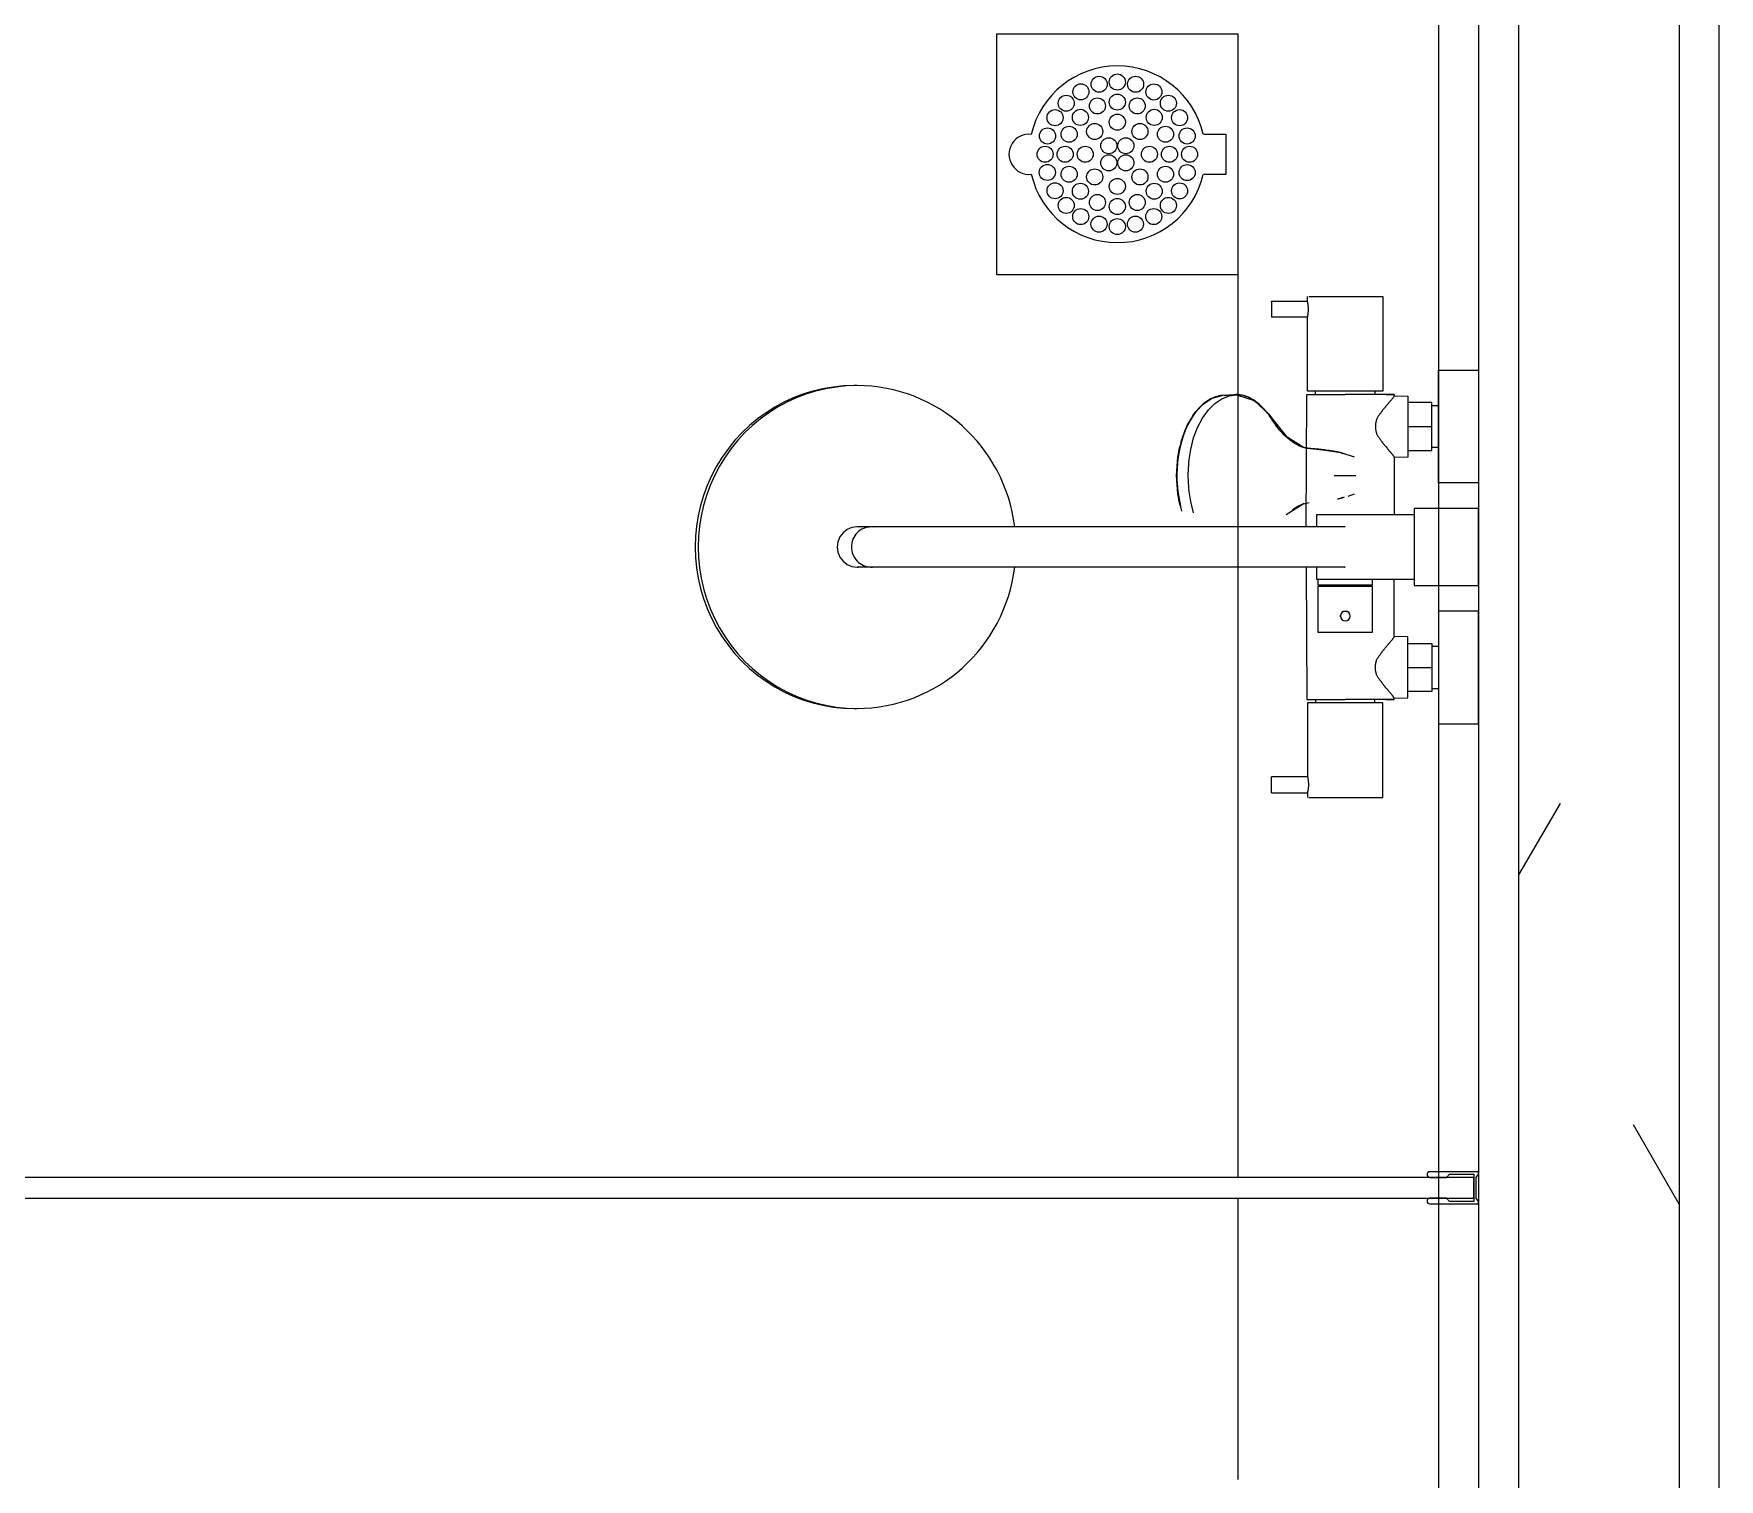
# Model space of a CAD drawing. Header units: millimetres. Extents: x -145636 to 131102, y -135903 to -7470.
# Drawn here: x 26745 to 27795, y -20323 to -19423 of the extents above; entities that cross this region are included whole.
import ezdxf

# ---------------------------------------------------------------- set-up
doc = ezdxf.new("R2010")
doc.units = ezdxf.units.MM
doc.layers.add('M_ARCHI', color=8, linetype='Continuous')

# ---------------------------------------------------------------- blocks, each defined once
blk = doc.blocks.new('RF Archi 21.10.2024')
at = {"layer": 'M_ARCHI', "color": 8}
for p, q in [((-138786, -25375.2), (-138786, -138101)), ((-138636, -33978.5), (-138636, -41228.5)), ((-138636, -33978.5), (-138636, -41228.5)), ((-138611, -41228.5), (-138611, -33978.5)), ((-138736, -34728.5), (-138736, -38053.5)), ((-138761, -34753.5), (-138761, -38053.5)), ((-139061, -35978.5), (-139061, -35828.5)), ((-139061, -35828.5), (-138911, -35828.5)), ((-139061, -35978.5), (-139061, -35828.5)), ((-139061, -35828.5), (-138911, -35828.5)), ((-138911, -35828.5), (-138911, -35978.5)), ((-138911, -35828.5), (-138911, -35978.5)), ((-138932.4, -35891), (-138918.5, -35891)), ((-138918.5, -35891), (-138918.5, -35916)), ((-138918.5, -35916), (-138932.4, -35916)), ((-138911, -35978.5), (-139061, -35978.5)), ((-138911, -35978.5), (-139061, -35978.5)), ((-138867.5, -35995), (-138867.5, -35992)), ((-138866.7, -35992), (-138844, -35992)), ((-138844, -35992), (-138820.5, -35992)), ((-138820.5, -35992), (-138820.5, -36051)), ((-138890, -35995), (-138890, -36005)), ((-138890, -35995.1), (-138890, -35995)), ((-138890, -35995), (-138890, -35995.1)), ((-138890, -35995.1), (-138890, -35995)), ((-138890, -35995), (-138867.5, -35995)), ((-138890, -36005), (-138890, -36004.8)), ((-138890, -36004.8), (-138890, -36005)), ((-138890, -36005), (-138890, -36004.8)), ((-138867.5, -36005), (-138890, -36005)), ((-138867.5, -36051), (-138867.5, -36005)), ((-138786, -36108), (-138786, -36038)), ((-138786, -36038), (-138761, -36038)), ((-138761, -36038), (-138761, -36108)), ((-139148.1, -36047.5), (-139149.9, -36047.5)), ((-138932.4, -36058.8), (-138926.9, -36055.3)), ((-138926.9, -36055.3), (-138920.6, -36053.6)), ((-138925.3, -36058.7), (-138920.9, -36055.7)), ((-138920.9, -36055.7), (-138916.4, -36053.9)), ((-138920.6, -36053.6), (-138920.3, -36053.5)), ((-138920.3, -36053.5), (-138912.8, -36053)), ((-138918.7, -36053.5), (-138917.4, -36053.4)), ((-138917.4, -36053.4), (-138916.1, -36053.2)), ((-138916.4, -36053.9), (-138911.7, -36053.3)), ((-138916.1, -36053.2), (-138914.8, -36053.2)), ((-138914.8, -36053.2), (-138913.5, -36053.1)), ((-138913.5, -36053.1), (-138912.2, -36053)), ((-138912.2, -36053), (-138907.9, -36053.5)), ((-138911.7, -36053.3), (-138900.7, -36056.7)), ((-138907.9, -36053.5), (-138903.8, -36054.9)), ((-138903.8, -36054.9), (-138898, -36058.7)), ((-138900.7, -36056.7), (-138891.9, -36065)), ((-138868.3, -36135.5), (-138868, -36053)), ((-138868, -36053), (-138844, -36053)), ((-138844, -36051), (-138867.5, -36051)), ((-138862.5, -36053), (-138862.5, -36051)), ((-138820.5, -36051), (-138844, -36051)), ((-138825.5, -36051), (-138825.5, -36053)), ((-138813.5, -36053), (-138813.5, -36053.8)), ((-138813.5, -36053.8), (-138805, -36054)), ((-138805, -36054), (-138805, -36092)), ((-138942.3, -36071.9), (-138937.6, -36064.3)), ((-138938.9, -36066.2), (-138936.7, -36063.4)), ((-138937.6, -36064.3), (-138932.4, -36058.8)), ((-138936.7, -36063.4), (-138932.9, -36059.4)), ((-138932.9, -36067.7), (-138929.3, -36062.7)), ((-138929.3, -36062.7), (-138925.3, -36058.7)), ((-138898, -36058.7), (-138891.9, -36065)), ((-138891.9, -36065), (-138890.8, -36066.5)), ((-138891.9, -36065), (-138886, -36072.7)), ((-138890.8, -36066.5), (-138880.8, -36079)), ((-138790, -36058), (-138805, -36058)), ((-138790, -36073), (-138790, -36058)), ((-138790, -36060), (-138786, -36060)), ((-138946.2, -36082.3), (-138943.3, -36074.3)), ((-138945.9, -36081.2), (-138942.3, -36071.9)), ((-138943.3, -36074.3), (-138941.2, -36070)), ((-138938.5, -36080.1), (-138936, -36073.5)), ((-138936, -36073.5), (-138932.9, -36067.7)), ((-138886, -36072.7), (-138884.6, -36074.5)), ((-138884.6, -36074.5), (-138882.8, -36076.7)), ((-138882.8, -36076.7), (-138881.3, -36078.3)), ((-138805, -36073), (-138790, -36073)), ((-138790, -36088), (-138790, -36073)), ((-138949.1, -36103.5), (-138947.6, -36088.1)), ((-138948.3, -36092), (-138945.9, -36081.2)), ((-138947.6, -36088.1), (-138946.9, -36085.1)), ((-138941.5, -36094.8), (-138940.3, -36087.2)), ((-138940.3, -36087.2), (-138938.5, -36080.1)), ((-138881.3, -36078.3), (-138877.6, -36081.7)), ((-138880.8, -36079), (-138869.6, -36086.1)), ((-138877.6, -36081.7), (-138876.8, -36082.3)), ((-138876.8, -36082.3), (-138875.4, -36083.3)), ((-138875.4, -36083.3), (-138871.6, -36085.3)), ((-138871.6, -36085.3), (-138867.7, -36086.4)), ((-138869.6, -36086.1), (-138861.3, -36087.1)), ((-138867.7, -36086.4), (-138858.2, -36087.4)), ((-138861.3, -36087.1), (-138855.5, -36087.7)), ((-138858.2, -36087.4), (-138846.8, -36089.2)), ((-138855.5, -36087.7), (-138851.3, -36088.3)), ((-138851.3, -36088.3), (-138848.2, -36088.9)), ((-138805, -36088), (-138790, -36088)), ((-138786, -36086), (-138790, -36086)), ((-138949.1, -36103.5), (-138948.3, -36092)), ((-138848.2, -36088.9), (-138846, -36089.4)), ((-138846.8, -36089.2), (-138838.4, -36091.9)), ((-138846, -36089.4), (-138844.6, -36089.9)), ((-138805, -36092), (-138813.5, -36092.2)), ((-138813.5, -36092.2), (-138813.5, -36128.1)), ((-138947.6, -36118.8), (-138949.1, -36103.5)), ((-138948.3, -36115), (-138949.1, -36103.5)), ((-138850.9, -36103.5), (-138850.8, -36103.5)), ((-138850.8, -36103.5), (-138842.2, -36103.5)), ((-138842.2, -36103.5), (-138837.4, -36103.5)), ((-138761, -36108), (-138786, -36108)), ((-138945.9, -36125.7), (-138948.3, -36115)), ((-138946.9, -36121.9), (-138947.6, -36118.8)), ((-138940.3, -36119.7), (-138941.5, -36112.2)), ((-138938.5, -36126.8), (-138940.3, -36119.7)), ((-138846, -36117.5), (-138848.2, -36118.1)), ((-138844.6, -36117), (-138846, -36117.5)), ((-138838.4, -36115), (-138842.4, -36116.5)), ((-138869.6, -36120.9), (-138880.8, -36127.9)), ((-138876.8, -36124.6), (-138873.6, -36122.6)), ((-138873.6, -36122.6), (-138870.8, -36121.3)), ((-138870.8, -36121.3), (-138866.4, -36120.3)), ((-138801, -36128), (-138862, -36128)), ((-138862, -36128), (-138862, -36135.4)), ((-138801, -36124), (-138801, -36172)), ((-138761, -36124), (-138801, -36124)), ((-138761, -36172), (-138761, -36124)), ((-139139.4, -36135.5), (-139148.1, -36135.5)), ((-139138.8, -36135.5), (-139139.4, -36135.5)), ((-139139.4, -36135.5), (-139139.4, -36135.5)), ((-139138.2, -36135.5), (-139138.8, -36135.5)), ((-139137.5, -36135.5), (-139138.2, -36135.5)), ((-139136.7, -36135.5), (-139137.5, -36135.5)), ((-139135.9, -36135.5), (-139136.7, -36135.5)), ((-139134.9, -36135.5), (-139135.9, -36135.5)), ((-139133.9, -36135.5), (-139134.9, -36135.5)), ((-139132.9, -36135.5), (-139133.9, -36135.5)), ((-139131.7, -36135.5), (-139132.9, -36135.5)), ((-139130.5, -36135.5), (-139131.7, -36135.5)), ((-139129.3, -36135.5), (-139130.5, -36135.5)), ((-139127.9, -36135.5), (-139129.3, -36135.5)), ((-139126.6, -36135.5), (-139127.9, -36135.5)), ((-139125.1, -36135.5), (-139126.6, -36135.5)), ((-139123.6, -36135.5), (-139125.1, -36135.5)), ((-139122, -36135.5), (-139123.6, -36135.5)), ((-139120.4, -36135.5), (-139122, -36135.5)), ((-139118.8, -36135.5), (-139120.4, -36135.5)), ((-139117.1, -36135.5), (-139118.8, -36135.5)), ((-139115.3, -36135.5), (-139117.1, -36135.5)), ((-139113.5, -36135.5), (-139115.3, -36135.5)), ((-139111.7, -36135.5), (-139113.5, -36135.5)), ((-139109.8, -36135.5), (-139111.7, -36135.5)), ((-139108, -36135.5), (-139109.8, -36135.5)), ((-139106, -36135.5), (-139108, -36135.5)), ((-139104.1, -36135.5), (-139106, -36135.5)), ((-139102.1, -36135.5), (-139104.1, -36135.5)), ((-139100.1, -36135.5), (-139102.1, -36135.5)), ((-139098.1, -36135.5), (-139100.1, -36135.5)), ((-139096.1, -36135.5), (-139098.1, -36135.5)), ((-139094.1, -36135.5), (-139096.1, -36135.5)), ((-139092, -36135.5), (-139094.1, -36135.5)), ((-139090, -36135.5), (-139092, -36135.5)), ((-138894, -36135.5), (-139090, -36135.5)), ((-138893.5, -36135.5), (-138894, -36135.5)), ((-138891.5, -36135.5), (-138893.5, -36135.5)), ((-138889.5, -36135.5), (-138891.5, -36135.5)), ((-138887.5, -36135.5), (-138889.5, -36135.5)), ((-138885.5, -36135.5), (-138887.5, -36135.5)), ((-138883.5, -36135.5), (-138885.5, -36135.5)), ((-138881.6, -36135.5), (-138883.5, -36135.5)), ((-138879.7, -36135.5), (-138881.6, -36135.5)), ((-138877.8, -36135.5), (-138879.7, -36135.5)), ((-138875.9, -36135.5), (-138877.8, -36135.5)), ((-138874, -36135.5), (-138875.9, -36135.5)), ((-138872.2, -36135.5), (-138874, -36135.5)), ((-138870.4, -36135.5), (-138872.2, -36135.5)), ((-138868.7, -36135.5), (-138870.4, -36135.5)), ((-138867, -36135.5), (-138868.7, -36135.5)), ((-138865.3, -36135.5), (-138867, -36135.5)), ((-138863.7, -36135.5), (-138865.3, -36135.5)), ((-138862.1, -36135.5), (-138863.7, -36135.5)), ((-138860.6, -36135.5), (-138862.1, -36135.5)), ((-138859.2, -36135.5), (-138860.6, -36135.5)), ((-138857.8, -36135.5), (-138859.2, -36135.5)), ((-138856.4, -36135.5), (-138857.8, -36135.5)), ((-138855.1, -36135.5), (-138856.4, -36135.5)), ((-138853.9, -36135.5), (-138855.1, -36135.5)), ((-138852.7, -36135.5), (-138853.9, -36135.5)), ((-138851.6, -36135.5), (-138852.7, -36135.5)), ((-138850.6, -36135.5), (-138851.6, -36135.5)), ((-138849.7, -36135.5), (-138850.6, -36135.5)), ((-138848.8, -36135.5), (-138849.7, -36135.5)), ((-138848, -36135.5), (-138848.8, -36135.5)), ((-138847.2, -36135.5), (-138848, -36135.5)), ((-138846.5, -36135.5), (-138847.2, -36135.5)), ((-138846, -36135.5), (-138846.5, -36135.5)), ((-138845.4, -36135.5), (-138846, -36135.5)), ((-138845, -36135.5), (-138845.4, -36135.5)), ((-138844.6, -36135.5), (-138845, -36135.5)), ((-138844.4, -36135.5), (-138844.6, -36135.5)), ((-138844.2, -36135.5), (-138844.4, -36135.5)), ((-138844, -36135.5), (-138844.2, -36135.5)), ((-138844, -36135.5), (-138844, -36135.5)), ((-139139.4, -36160.5), (-139148.1, -36160.5)), ((-139138.9, -36160.5), (-139139.4, -36160.5)), ((-139138.3, -36160.5), (-139138.9, -36160.5)), ((-139137.6, -36160.5), (-139138.3, -36160.5)), ((-139136.8, -36160.5), (-139137.6, -36160.5)), ((-139136, -36160.5), (-139136.8, -36160.5)), ((-139135.1, -36160.5), (-139136, -36160.5)), ((-139134.1, -36160.5), (-139135.1, -36160.5)), ((-139133.1, -36160.5), (-139134.1, -36160.5)), ((-139131.9, -36160.5), (-139133.1, -36160.5)), ((-139130.7, -36160.5), (-139131.9, -36160.5)), ((-139129.5, -36160.5), (-139130.7, -36160.5)), ((-139128.2, -36160.5), (-139129.5, -36160.5)), ((-139126.8, -36160.5), (-139128.2, -36160.5)), ((-139125.3, -36160.5), (-139126.8, -36160.5)), ((-139123.8, -36160.5), (-139125.3, -36160.5)), ((-139122.3, -36160.5), (-139123.8, -36160.5)), ((-139120.7, -36160.5), (-139122.3, -36160.5)), ((-139119, -36160.5), (-139120.7, -36160.5)), ((-139117.3, -36160.5), (-139119, -36160.5)), ((-139115.6, -36160.5), (-139117.3, -36160.5)), ((-139113.8, -36160.5), (-139115.6, -36160.5)), ((-139112, -36160.5), (-139113.8, -36160.5)), ((-139110.1, -36160.5), (-139112, -36160.5)), ((-139108.3, -36160.5), (-139110.1, -36160.5)), ((-139106.3, -36160.5), (-139108.3, -36160.5)), ((-139104.4, -36160.5), (-139106.3, -36160.5)), ((-139102.4, -36160.5), (-139104.4, -36160.5)), ((-139100.4, -36160.5), (-139102.4, -36160.5)), ((-139098.4, -36160.5), (-139100.4, -36160.5)), ((-139096.4, -36160.5), (-139098.4, -36160.5)), ((-139094.4, -36160.5), (-139096.4, -36160.5)), ((-139092.4, -36160.5), (-139094.4, -36160.5)), ((-139090.3, -36160.5), (-139092.4, -36160.5)), ((-139090, -36160.5), (-139090.3, -36160.5)), ((-138894, -36160.5), (-139090, -36160.5)), ((-138892, -36160.5), (-138894, -36160.5)), ((-138890, -36160.5), (-138892, -36160.5)), ((-138888, -36160.5), (-138890, -36160.5)), ((-138886, -36160.5), (-138888, -36160.5)), ((-138884.1, -36160.5), (-138886, -36160.5)), ((-138882.1, -36160.5), (-138884.1, -36160.5)), ((-138880.2, -36160.5), (-138882.1, -36160.5)), ((-138878.3, -36160.5), (-138880.2, -36160.5)), ((-138876.4, -36160.5), (-138878.3, -36160.5)), ((-138874.5, -36160.5), (-138876.4, -36160.5)), ((-138872.7, -36160.5), (-138874.5, -36160.5)), ((-138870.9, -36160.5), (-138872.7, -36160.5)), ((-138869.2, -36160.5), (-138870.9, -36160.5)), ((-138867.4, -36160.5), (-138869.2, -36160.5)), ((-138868.3, -36160.5), (-138868, -36243)), ((-138865.8, -36160.5), (-138867.4, -36160.5)), ((-138864.1, -36160.5), (-138865.8, -36160.5)), ((-138862.6, -36160.5), (-138864.1, -36160.5)), ((-138861, -36160.5), (-138862.6, -36160.5)), ((-138862, -36160.6), (-138862, -36168)), ((-138859.6, -36160.5), (-138861, -36160.5)), ((-138858.1, -36160.5), (-138859.6, -36160.5)), ((-138856.8, -36160.5), (-138858.1, -36160.5)), ((-138855.5, -36160.5), (-138856.8, -36160.5)), ((-138854.2, -36160.5), (-138855.5, -36160.5)), ((-138853, -36160.5), (-138854.2, -36160.5)), ((-138851.9, -36160.5), (-138853, -36160.5)), ((-138850.9, -36160.5), (-138851.9, -36160.5)), ((-138849.9, -36160.5), (-138850.9, -36160.5)), ((-138849, -36160.5), (-138849.9, -36160.5)), ((-138848.2, -36160.5), (-138849, -36160.5)), ((-138847.4, -36160.5), (-138848.2, -36160.5)), ((-138846.7, -36160.5), (-138847.4, -36160.5)), ((-138846.1, -36160.5), (-138846.7, -36160.5)), ((-138845.6, -36160.5), (-138846.1, -36160.5)), ((-138845.1, -36160.5), (-138845.6, -36160.5)), ((-138844.7, -36160.5), (-138845.1, -36160.5)), ((-138844.4, -36160.5), (-138844.7, -36160.5)), ((-138844.4, -36160.5), (-138844.2, -36160.5)), ((-138844.2, -36160.5), (-138844.4, -36160.5)), ((-138844.2, -36160.5), (-138844.1, -36160.5)), ((-138844.1, -36160.5), (-138844.2, -36160.5)), ((-138844.1, -36160.5), (-138844, -36160.5)), ((-138844, -36160.5), (-138844.1, -36160.5)), ((-138862, -36168), (-138801, -36168)), ((-138861, -36168), (-138861, -36171.5)), ((-138861, -36171.5), (-138844, -36171.5)), ((-138844, -36172.5), (-138861, -36172.5)), ((-138861, -36172.5), (-138861, -36201)), ((-138859, -36171.5), (-138859, -36172.5)), ((-138844, -36171.5), (-138827, -36171.5)), ((-138827, -36172.5), (-138844, -36172.5)), ((-138829, -36172.5), (-138829, -36171.5)), ((-138827, -36171.5), (-138827, -36168)), ((-138827, -36201), (-138827, -36172.5)), ((-138813.5, -36203.8), (-138813.5, -36167.8)), ((-138801, -36172), (-138761, -36172)), ((-138786, -36188), (-138786, -36258)), ((-138761, -36188), (-138786, -36188)), ((-138761, -36258), (-138761, -36188)), ((-138861, -36201), (-138844, -36201)), ((-138844, -36201), (-138827, -36201)), ((-138805, -36204), (-138813.5, -36203.8)), ((-138805, -36242), (-138805, -36204)), ((-138805, -36208), (-138790, -36208)), ((-138790, -36208), (-138790, -36223)), ((-138786, -36210), (-138790, -36210)), ((-138805, -36223), (-138790, -36223)), ((-138790, -36223), (-138790, -36238)), ((-138868, -36243), (-138844, -36243)), ((-138844, -36245), (-138867.5, -36245)), ((-138867.5, -36245), (-138867.5, -36291)), ((-138862.5, -36243), (-138862.5, -36245)), ((-138820.5, -36245), (-138844, -36245)), ((-138825.5, -36245), (-138825.5, -36243)), ((-138820.5, -36304), (-138820.5, -36245)), ((-138813.5, -36242.2), (-138805, -36242)), ((-138813.5, -36243), (-138813.5, -36242.2)), ((-138790, -36238), (-138805, -36238)), ((-138790, -36236), (-138786, -36236)), ((-139149.9, -36248.5), (-139148.1, -36248.5)), ((-138786, -36258), (-138761, -36258)), ((-138890, -36301), (-138890, -36291)), ((-138890, -36291), (-138890, -36291.1)), ((-138890, -36291.1), (-138890, -36291)), ((-138867.5, -36291), (-138890, -36291)), ((-138890, -36291), (-138890, -36291.1)), ((-138890, -36300.8), (-138890, -36301)), ((-138890, -36301), (-138890, -36300.8)), ((-138890, -36300.8), (-138890, -36301)), ((-138890, -36301), (-138867.5, -36301)), ((-138867.5, -36301), (-138867.5, -36304)), ((-138866.7, -36304), (-138844, -36304)), ((-138844, -36304), (-138820.5, -36304)), ((-138761, -36537), (-138791.3, -36537)), ((-138781, -36540.5), (-138779, -36538.5)), ((-138779, -36538.5), (-138764, -36538.5)), ((-138764, -36538.5), (-138764, -36555.5)), ((-138762.5, -36540.5), (-138761, -36538.5)), ((-138761, -36538.5), (-138761, -36537)), ((-138764, -36540.5), (-140545, -36540.5)), ((-138791.3, -36540.5), (-138781, -36540.5)), ((-138764, -36553.5), (-138764, -36540.5)), ((-138762.5, -36553.5), (-138762.5, -36540.5)), ((-140545, -36553.5), (-138764, -36553.5)), ((-138781, -36553.5), (-138791.3, -36553.5)), ((-138791.3, -36557), (-138761, -36557)), ((-138779, -36555.5), (-138781, -36553.5)), ((-138764, -36555.5), (-138779, -36555.5)), ((-138761, -36555.5), (-138762.5, -36553.5)), ((-138761, -36557), (-138761, -36555.5))]:
    blk.add_line(p, q, dxfattribs=at)
at = {"layer": 'M_ARCHI', "color": 8, "linetype": 'Continuous'}
for p, q in [((-138911, -35978.5), (-138911, -36540.5)), ((-138710.2, -36307.6), (-138736, -36352.2)), ((-138636, -36557.1), (-138664.5, -36507.7)), ((-138911, -36553.5), (-138911, -36728.5))]:
    blk.add_line(p, q, dxfattribs=at)
at = {"layer": 'M_ARCHI', "color": 8}
for centre in [(-138997.3, -35859.9), (-138986, -35858.5), (-138974.6, -35859.9), (-139017.8, -35871.7), (-139008.7, -35864.6), (-138986, -35871), (-138963.2, -35864.7), (-138954.2, -35871.7), (-139024.8, -35880.7), (-139009, -35880.5), (-138998.4, -35873.4), (-138986, -35883.5), (-138973.6, -35873.4), (-138963, -35880.5), (-138947.2, -35880.7), (-139029.5, -35892.1), (-139016, -35891), (-139000.1, -35889.3), (-138971.9, -35889.3), (-138956, -35891), (-138942.5, -35892.1), (-139031, -35903.5), (-139018.5, -35903.5), (-139006, -35903.5), (-138991.3, -35898.2), (-138980.7, -35898.2), (-138966, -35903.5), (-138953.5, -35903.5), (-138941, -35903.5), (-139029.6, -35914.8), (-138991.3, -35908.8), (-138980.7, -35908.8), (-138942.5, -35914.9), (-139016, -35915.9), (-139000.1, -35917.6), (-138986, -35923.5), (-138971.9, -35917.6), (-138956, -35915.9), (-139024.8, -35926.2), (-139017.8, -35935.3), (-139009, -35926.5), (-138998.4, -35933.5), (-138986, -35936), (-138973.6, -35933.5), (-138963, -35926.5), (-138954.2, -35935.3), (-138947.2, -35926.3), (-139008.8, -35942.3), (-138963.3, -35942.3), (-138997.4, -35947), (-138986, -35948.5), (-138974.7, -35947)]:
    blk.add_circle(centre, 5, dxfattribs=at)
for centre, radius, start, end in [((-138986, -35903.5), 55, 13.1366, 166.95), ((-139041, -35903.5), 12.5, 83.475, 276.525), ((-138986, -35903.5), 55, 193.05, 346.8634), ((-138844, -36191), 3, 90, 270), ((-138844, -36191), 3, 270, 90), ((-138791.3, -36538.7), 1.75, 90, 180), ((-138791.3, -36538.7), 1.75, 180, 270), ((-138791.3, -36555.2), 1.75, 90, 180), ((-138791.3, -36555.2), 1.75, 180, 270)]:
    blk.add_arc(centre, radius, start, end, dxfattribs=at)
for centre, major_axis, ratio, start_param, end_param in [((-139149.9, -36148), (0, 100.5), 0.984808, 0, 3.141593), ((-139148.1, -36148), (0, 100.5), 0.984808, 0, 3.141593), ((-139148.1, -36148), (0, 100.5), 0.984808, 4.838199, 6.283185), ((-138918.7, -36103.5), (0, 50), 0.603332, 0, 1.570796), ((-138918.7, -36103.5), (0, 50), 0.603332, 1.570796, 1.963495), ((-139148.1, -36148), (0, 12.5), 0.984808, 0, 3.141593), ((-139148.1, -36148), (0, 12.5), 0.984808, 6.132198, 6.283185), ((-139148.1, -36148), (0, 12.5), 0.984808, 3.141593, 3.29258), ((-139148.1, -36148), (0, 100.5), 0.984808, 3.141593, 4.586579)]:
    blk.add_ellipse(centre, major_axis=major_axis, ratio=ratio, start_param=start_param, end_param=end_param, dxfattribs=at)
for points, knots in [([(-138867.5, -36005), (-138867.5, -36005), (-138867.5, -36004.9), (-138867.4, -36004.7), (-138867.4, -36004.3), (-138867.3, -36003.8), (-138867.2, -36003.2), (-138867.1, -36002.5), (-138867, -36001.7), (-138867, -36000.8), (-138867, -35999.9), (-138867, -35999.2), (-138867, -35998.5), (-138867.1, -35997.6), (-138867.2, -35996.7), (-138867.3, -35996), (-138867.5, -35995.2), (-138867.5, -35995), (-138867.5, -35995)], [0, 0, 0, 0, 0.055556, 0.111111, 0.166667, 0.222222, 0.277778, 0.333333, 0.388889, 0.444444, 0.513889, 0.548611, 0.583333, 0.652778, 0.722222, 0.791667, 0.861111, 1, 1, 1, 1]), ([(-138919.2, -36053.9), (-138919.2, -36053.8), (-138919.1, -36053.7), (-138918.8, -36053.4), (-138918.7, -36053.5), (-138918.7, -36053.5)], [-1, -1, -1, -1, -0.875, -0.625, 0, 0, 0, 0]), ([(-138912.2, -36053), (-138912.1, -36053), (-138912, -36053.1), (-138911.8, -36053.3), (-138911.7, -36053.3), (-138911.7, -36053.3)], [-0.9879218, -0.9879218, -0.9879218, -0.9879218, -0.75, -0.5, 0, 0, 0, 0]), ([(-138845.3, -36089.9), (-138845.6, -36089.8), (-138846.6, -36089.4), (-138848.8, -36088.8), (-138851.8, -36088.3), (-138855.3, -36087.8), (-138858.8, -36087.3), (-138861.4, -36087.1), (-138863.8, -36086.9), (-138865.7, -36086.7), (-138867.9, -36086.5), (-138869.8, -36086.2), (-138871.5, -36085.6), (-138872.9, -36085), (-138874.2, -36084.2), (-138876.1, -36083.1), (-138878.6, -36081.3), (-138881.6, -36078.9), (-138884.3, -36076), (-138886.8, -36072.9), (-138889.1, -36069.4), (-138891.3, -36066.1), (-138893.7, -36063.1), (-138897, -36059.6), (-138901.1, -36056.2), (-138906.6, -36053.6), (-138910.3, -36053), (-138912.2, -36053)], [0, 0, 0, 0, 0.1, 0.2, 0.3, 0.4, 0.45, 0.5, 0.525, 0.55, 0.575, 0.6, 0.6125, 0.625, 0.6375, 0.65, 0.675, 0.7, 0.725, 0.75, 0.775, 0.8, 0.825, 0.85, 0.9, 0.95, 1, 1, 1, 1]), ([(-138813.5, -36053), (-138813.5, -36053), (-138815.9, -36053), (-138819.7, -36053), (-138826.6, -36053), (-138837.9, -36053), (-138844, -36053)], [0, 0, 0, 0, 0.01974667, 0.04180364, 0.07040511, 0.09897424, 0.09897424, 0.09897424, 0.09897424]), ([(-138813.5, -36053.8), (-138813.5, -36053.8), (-138813.5, -36054), (-138813.9, -36054.5), (-138814.1, -36054.9), (-138814.3, -36055.2), (-138814.6, -36055.5), (-138815, -36056), (-138815.6, -36056.7), (-138816.2, -36057.5), (-138816.7, -36058), (-138817, -36058.4), (-138817.2, -36058.6), (-138817.4, -36058.9), (-138817.7, -36059.3), (-138818.3, -36059.9), (-138819, -36060.7), (-138819.6, -36061.5), (-138820.2, -36062.1), (-138820.6, -36062.6), (-138820.9, -36063), (-138821, -36063.2), (-138821.1, -36063.4), (-138821.2, -36063.6), (-138821.4, -36063.8), (-138821.7, -36064.2), (-138822.1, -36064.8), (-138822.7, -36065.5), (-138823.4, -36066.5), (-138824, -36067.5), (-138824.4, -36068.4), (-138824.6, -36068.9), (-138824.7, -36069.4), (-138824.8, -36069.8), (-138825, -36070.4), (-138825.1, -36071.4), (-138825.2, -36073), (-138825.1, -36074.5), (-138825, -36075.6), (-138824.8, -36076.2), (-138824.7, -36076.6), (-138824.6, -36077), (-138824.4, -36077.6), (-138824, -36078.5), (-138823.3, -36079.5), (-138822.6, -36080.5), (-138822.1, -36081.2), (-138821.7, -36081.8), (-138821.4, -36082.2), (-138821.2, -36082.4), (-138821.1, -36082.6), (-138821, -36082.7), (-138820.8, -36083), (-138820.5, -36083.4), (-138820.1, -36083.9), (-138819.6, -36084.5), (-138818.9, -36085.3), (-138818.3, -36086.1), (-138817.7, -36086.7), (-138817.4, -36087.1), (-138817.2, -36087.3), (-138817, -36087.6), (-138816.7, -36087.9), (-138816.2, -36088.5), (-138815.5, -36089.3), (-138814.9, -36090), (-138814.5, -36090.5), (-138814.3, -36090.8), (-138814.1, -36091.1), (-138813.8, -36091.5), (-138813.5, -36092), (-138813.5, -36092.2), (-138813.5, -36092.2)], [-1, -1, -1, -1, -0.944444, -0.916667, -0.902778, -0.888889, -0.875, -0.861111, -0.833333, -0.805556, -0.791667, -0.784722, -0.777778, -0.770833, -0.763889, -0.75, -0.722222, -0.708333, -0.694444, -0.680556, -0.673611, -0.670139, -0.666667, -0.663194, -0.659722, -0.652778, -0.638889, -0.625, -0.611111, -0.583333, -0.569444, -0.5625, -0.555556, -0.548611, -0.541667, -0.527778, -0.5, -0.472222, -0.458333, -0.451389, -0.444444, -0.4375, -0.430556, -0.416667, -0.388889, -0.375, -0.361111, -0.347222, -0.340278, -0.336806, -0.333333, -0.329861, -0.326389, -0.319444, -0.305556, -0.291667, -0.277778, -0.25, -0.236111, -0.229167, -0.222222, -0.215278, -0.208333, -0.194444, -0.166667, -0.138889, -0.125, -0.111111, -0.097222, -0.083333, -0.055556, 0, 0, 0, 0]), ([(-138818.7, -36053), (-138817.6, -36053), (-138815.6, -36053), (-138813.5, -36053), (-138813.5, -36053)], [0.0618589, 0.0618589, 0.0618589, 0.0618589, 0.07922757, 0.09897424, 0.09897424, 0.09897424, 0.09897424]), ([(-138941.5, -36094.8), (-138941.7, -36096.5), (-138941.9, -36099.4), (-138942, -36102.3), (-138942, -36103.5)], [-1, -1, -1, -1, -0.4, 0, 0, 0, 0]), ([(-138942, -36103.5), (-138942, -36105.2), (-138941.9, -36108.1), (-138941.6, -36111), (-138941.5, -36112.2)], [-1, -1, -1, -1, -0.4, 0, 0, 0, 0]), ([(-138847, -36191.5), (-138847, -36191.3), (-138847, -36190.9), (-138847, -36190.6), (-138847, -36190.5), (-138847, -36190.4)], [0.4444444, 0.4444444, 0.4444444, 0.4444444, 0.5138889, 0.5486111, 0.5555556, 0.5555556, 0.5555556, 0.5555556]), ([(-138813.5, -36242.2), (-138813.5, -36242.2), (-138813.5, -36242), (-138813.9, -36241.5), (-138814.1, -36241.1), (-138814.3, -36240.8), (-138814.6, -36240.4), (-138815, -36239.9), (-138815.6, -36239.2), (-138816.2, -36238.5), (-138816.7, -36237.9), (-138817, -36237.6), (-138817.2, -36237.3), (-138817.4, -36237), (-138817.7, -36236.7), (-138818.3, -36236), (-138819, -36235.3), (-138819.6, -36234.5), (-138820.2, -36233.9), (-138820.6, -36233.3), (-138820.9, -36232.9), (-138821, -36232.7), (-138821.1, -36232.5), (-138821.2, -36232.4), (-138821.4, -36232.1), (-138821.7, -36231.7), (-138822.1, -36231.2), (-138822.7, -36230.5), (-138823.4, -36229.5), (-138824, -36228.5), (-138824.4, -36227.5), (-138824.6, -36227), (-138824.7, -36226.6), (-138824.8, -36226.2), (-138825, -36225.6), (-138825.1, -36224.5), (-138825.2, -36223), (-138825.1, -36221.4), (-138825, -36220.3), (-138824.8, -36219.8), (-138824.7, -36219.3), (-138824.6, -36218.9), (-138824.4, -36218.4), (-138824, -36217.4), (-138823.3, -36216.4), (-138822.6, -36215.5), (-138822.1, -36214.7), (-138821.7, -36214.2), (-138821.4, -36213.8), (-138821.2, -36213.5), (-138821.1, -36213.4), (-138821, -36213.2), (-138820.8, -36213), (-138820.5, -36212.6), (-138820.1, -36212.1), (-138819.6, -36211.4), (-138818.9, -36210.6), (-138818.3, -36209.9), (-138817.7, -36209.2), (-138817.4, -36208.9), (-138817.2, -36208.6), (-138817, -36208.4), (-138816.7, -36208), (-138816.2, -36207.4), (-138815.5, -36206.7), (-138814.9, -36206), (-138814.5, -36205.5), (-138814.3, -36205.1), (-138814.1, -36204.8), (-138813.8, -36204.5), (-138813.5, -36204), (-138813.5, -36203.8), (-138813.5, -36203.8)], [-1, -1, -1, -1, -0.944444, -0.916667, -0.902778, -0.888889, -0.875, -0.861111, -0.833333, -0.805556, -0.791667, -0.784722, -0.777778, -0.770833, -0.763889, -0.75, -0.722222, -0.708333, -0.694444, -0.680556, -0.673611, -0.670139, -0.666667, -0.663194, -0.659722, -0.652778, -0.638889, -0.625, -0.611111, -0.583333, -0.569444, -0.5625, -0.555556, -0.548611, -0.541667, -0.527778, -0.5, -0.472222, -0.458333, -0.451389, -0.444444, -0.4375, -0.430556, -0.416667, -0.388889, -0.375, -0.361111, -0.347222, -0.340278, -0.336806, -0.333333, -0.329861, -0.326389, -0.319444, -0.305556, -0.291667, -0.277778, -0.25, -0.236111, -0.229167, -0.222222, -0.215278, -0.208333, -0.194444, -0.166667, -0.138889, -0.125, -0.111111, -0.097222, -0.083333, -0.055556, 0, 0, 0, 0]), ([(-138813.5, -36243), (-138813.5, -36243), (-138815.9, -36243), (-138819.7, -36243), (-138826.6, -36243), (-138837.9, -36243), (-138844, -36243)], [0, 0, 0, 0, 0.01974667, 0.04180364, 0.07040511, 0.09897424, 0.09897424, 0.09897424, 0.09897424]), ([(-138818.7, -36243), (-138817.6, -36243), (-138815.6, -36243), (-138813.5, -36243), (-138813.5, -36243)], [0.0618589, 0.0618589, 0.0618589, 0.0618589, 0.07922757, 0.09897424, 0.09897424, 0.09897424, 0.09897424]), ([(-138867.5, -36291), (-138867.5, -36291), (-138867.5, -36291), (-138867.4, -36291.2), (-138867.4, -36291.6), (-138867.3, -36292.1), (-138867.2, -36292.7), (-138867.1, -36293.5), (-138867, -36294.3), (-138867, -36295.2), (-138867, -36296), (-138867, -36296.7), (-138867, -36297.4), (-138867.1, -36298.3), (-138867.2, -36299.2), (-138867.3, -36300), (-138867.5, -36300.7), (-138867.5, -36301), (-138867.5, -36301)], [0, 0, 0, 0, 0.055556, 0.111111, 0.166667, 0.222222, 0.277778, 0.333333, 0.388889, 0.444444, 0.513889, 0.548611, 0.583333, 0.652778, 0.722222, 0.791667, 0.861111, 1, 1, 1, 1])]:
    blk.add_open_spline(points, degree=3, knots=knots, dxfattribs=at)
for points in [[(-138813.6, -36053), (-138813.6, -36053), (-138813.5, -36053), (-138813.5, -36053)], [(-138813.5, -36053), (-138813.5, -36053), (-138813.6, -36053), (-138813.6, -36053)], [(-138948.9, -36103.5), (-138949, -36103.5), (-138949, -36103.5), (-138949, -36103.5)], [(-138948.9, -36103.5), (-138949, -36103.5), (-138949, -36103.5), (-138949, -36103.5)], [(-138948.9, -36103.5), (-138948.9, -36103.5), (-138948.9, -36103.5), (-138948.9, -36103.5)], [(-138948.9, -36103.5), (-138948.9, -36103.5), (-138948.9, -36103.5), (-138948.9, -36103.5)], [(-138848.9, -36118.1), (-138848, -36117.9), (-138846.6, -36117.5), (-138845.6, -36117.2), (-138845.3, -36117)], [(-139139.4, -36135.5), (-139141, -36135.5), (-139144.2, -36136.1), (-139148.3, -36138.9), (-139151, -36143.1), (-139152, -36148), (-139151, -36152.9), (-139148.3, -36157), (-139144.2, -36159.8), (-139141, -36160.5), (-139139.4, -36160.5)], [(-139137.8, -36135.6), (-139138.3, -36135.5), (-139138.9, -36135.5), (-139139.4, -36135.5)], [(-139139.4, -36160.5), (-139138.9, -36160.5), (-139138.3, -36160.4), (-139137.8, -36160.4)], [(-138845, -36188.2), (-138844.7, -36188), (-138844.4, -36188), (-138844, -36188)], [(-138844, -36188), (-138843.8, -36188), (-138843.5, -36188), (-138843.1, -36188.1), (-138843, -36188.2)], [(-138813.6, -36243), (-138813.6, -36243), (-138813.5, -36243), (-138813.5, -36243)], [(-138813.5, -36243), (-138813.5, -36243), (-138813.6, -36243), (-138813.6, -36243)]]:
    blk.add_open_spline(points, degree=3, dxfattribs=at)

msp = doc.modelspace()

# ---------------------------------------------------------------- block references
at = {"layer": 'M_ARCHI', "color": 8, "linetype": 'Continuous'}
msp.add_blockref('RF Archi 21.10.2024', (166405.7, 16405.4), dxfattribs=at)

doc.saveas('drawing.dxf')
